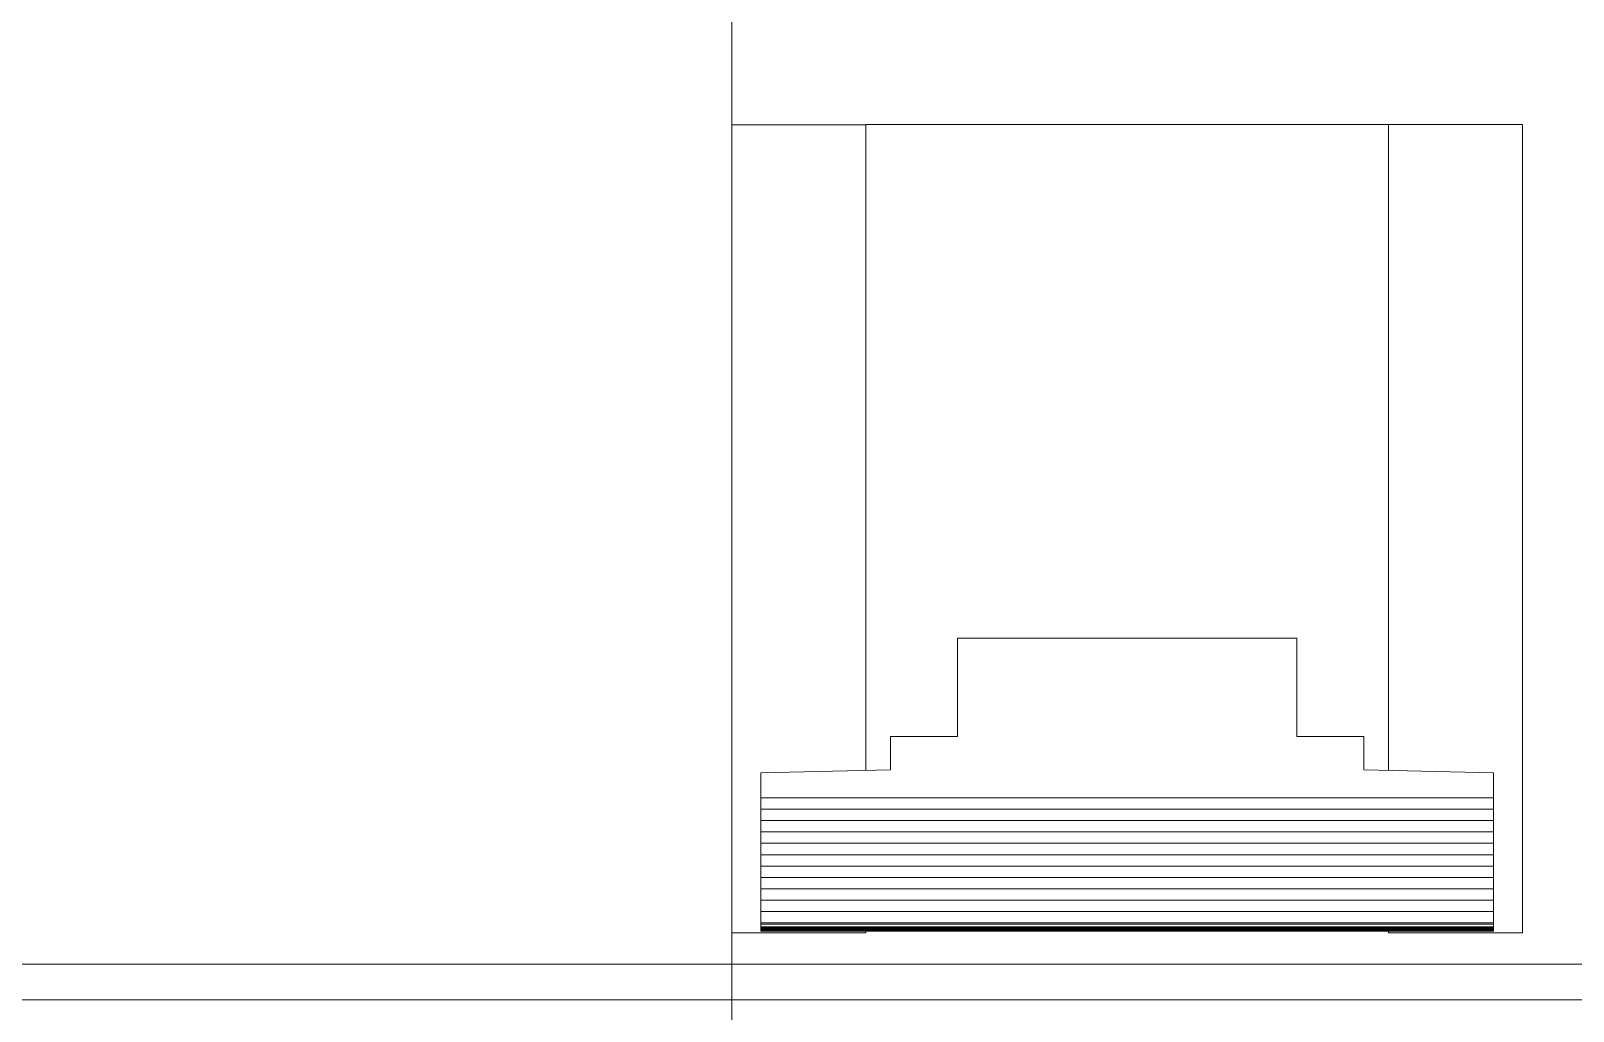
# Model space of a CAD drawing. Header units: millimetres. Extents: x 4137 to 6698, y 1400 to 3585.
# Drawn here: x 4654.87 to 4689.4, y 2798.86 to 2820.81 of the extents above; entities that cross this region are included whole.
import ezdxf

# ---------------------------------------------------------------- set-up
doc = ezdxf.new("R2010")
doc.units = ezdxf.units.MM
doc.layers.add('000-PI-Oprema', color=30, linetype='Continuous', lineweight=5)

msp = doc.modelspace()

# ---------------------------------------------------------------- linework, layer by layer
at = {"layer": '000-PI-Oprema', "color": 0, "linetype": 'ByBlock', "lineweight": 0, "ltscale": 0.25}
for p, q in [((4670.57, 2799.907), (4670.57, 2843.413)), ((4635.165, 2799.907), (4670.57, 2799.907)), ((4670.57, 2799.907), (4670.57, 2799.107)), ((4670.57, 2799.107), (4635.165, 2799.107)), ((4670.57, 2799.107), (4670.57, 2798.607))]:
    msp.add_line(p, q, dxfattribs=at)
for points in [[(4670.565, 2818.706), (4670.565, 2843.413)], [(4670.565, 2800.61), (4670.565, 2818.706)], [(4673.565, 2818.706), (4670.565, 2818.706)], [(4688.268, 2818.707), (4673.565, 2818.707)], [(4673.565, 2804.246), (4673.565, 2818.706)], [(4685.267, 2818.706), (4685.267, 2804.246)], [(4688.268, 2818.706), (4688.268, 2800.61)], [(4675.616, 2807.207), (4675.616, 2805.006)], [(4683.217, 2807.207), (4675.616, 2807.207)], [(4683.217, 2805.006), (4683.217, 2807.207)], [(4674.116, 2805.006), (4675.616, 2805.006)], [(4674.116, 2804.258), (4674.116, 2805.006)], [(4683.217, 2805.006), (4684.717, 2805.006)], [(4684.717, 2804.258), (4684.717, 2805.006)], [(4674.116, 2804.258), (4671.215, 2804.19)], [(4687.617, 2804.19), (4684.717, 2804.258)], [(4671.215, 2803.632), (4671.215, 2804.19)], [(4687.617, 2803.632), (4687.617, 2804.19)], [(4687.617, 2803.632), (4671.215, 2803.632)], [(4671.215, 2803.378), (4671.215, 2803.632)], [(4687.617, 2803.378), (4687.617, 2803.632)], [(4671.215, 2803.378), (4687.617, 2803.378)], [(4671.215, 2803.378), (4671.215, 2803.124)], [(4687.617, 2803.378), (4687.617, 2803.124)], [(4671.215, 2803.124), (4687.617, 2803.124)], [(4671.215, 2802.87), (4671.215, 2803.124)], [(4671.215, 2802.87), (4687.617, 2802.87)], [(4671.215, 2802.87), (4671.215, 2802.615)], [(4687.617, 2802.87), (4687.617, 2803.124)], [(4687.617, 2802.87), (4687.617, 2802.615)], [(4671.215, 2802.615), (4687.617, 2802.615)], [(4671.215, 2802.36), (4671.215, 2802.615)], [(4687.617, 2802.36), (4687.617, 2802.615)], [(4671.215, 2802.36), (4687.617, 2802.36)], [(4671.215, 2802.36), (4671.215, 2802.106)], [(4687.617, 2802.36), (4687.617, 2802.106)], [(4671.215, 2802.106), (4687.617, 2802.106)], [(4671.215, 2801.852), (4671.215, 2802.106)], [(4671.215, 2801.852), (4687.617, 2801.852)], [(4671.215, 2801.852), (4671.215, 2801.597)], [(4687.617, 2801.852), (4687.617, 2802.106)], [(4687.617, 2801.852), (4687.617, 2801.597)], [(4671.215, 2801.597), (4687.617, 2801.597)], [(4671.215, 2801.343), (4671.215, 2801.597)], [(4687.617, 2801.343), (4687.617, 2801.597)], [(4671.215, 2801.343), (4687.617, 2801.343)], [(4671.215, 2801.343), (4671.215, 2801.088)], [(4687.617, 2801.343), (4687.617, 2801.088)], [(4671.215, 2801.088), (4687.617, 2801.088)], [(4671.215, 2800.834), (4671.215, 2801.088)], [(4687.617, 2800.834), (4671.215, 2800.834)], [(4671.215, 2800.805), (4671.215, 2800.834)], [(4671.215, 2800.805), (4687.617, 2800.805)], [(4671.215, 2800.805), (4671.215, 2800.747)], [(4687.617, 2800.834), (4687.617, 2801.088)], [(4687.617, 2800.805), (4687.617, 2800.834)], [(4687.617, 2800.805), (4687.617, 2800.747)], [(4670.565, 2799.907), (4670.565, 2800.61)], [(4670.565, 2800.61), (4673.565, 2800.61)], [(4671.215, 2800.747), (4687.617, 2800.747)], [(4671.215, 2800.747), (4671.215, 2800.727)], [(4671.215, 2800.727), (4687.617, 2800.727)], [(4671.215, 2800.727), (4671.215, 2800.708)], [(4671.215, 2800.708), (4687.617, 2800.708)], [(4671.215, 2800.708), (4671.215, 2800.689)], [(4671.215, 2800.689), (4687.617, 2800.689)], [(4671.215, 2800.689), (4671.215, 2800.67)], [(4671.215, 2800.67), (4687.617, 2800.67)], [(4671.215, 2800.67), (4671.215, 2800.65)], [(4671.215, 2800.65), (4687.617, 2800.65)], [(4673.565, 2800.61), (4673.565, 2800.651)], [(4685.267, 2800.651), (4685.267, 2800.61)], [(4685.267, 2800.61), (4688.268, 2800.61)], [(4687.617, 2800.747), (4687.617, 2800.727)], [(4687.617, 2800.727), (4687.617, 2800.708)], [(4687.617, 2800.708), (4687.617, 2800.689)], [(4687.617, 2800.689), (4687.617, 2800.67)], [(4687.617, 2800.67), (4687.617, 2800.65)], [(4670.565, 2799.907), (4705.97, 2799.907)], [(4670.565, 2799.107), (4670.565, 2799.907)], [(4670.565, 2798.607), (4670.565, 2799.107)], [(4705.97, 2799.107), (4670.565, 2799.107)]]:
    msp.add_lwpolyline(points, dxfattribs=at)

doc.saveas('drawing.dxf')
